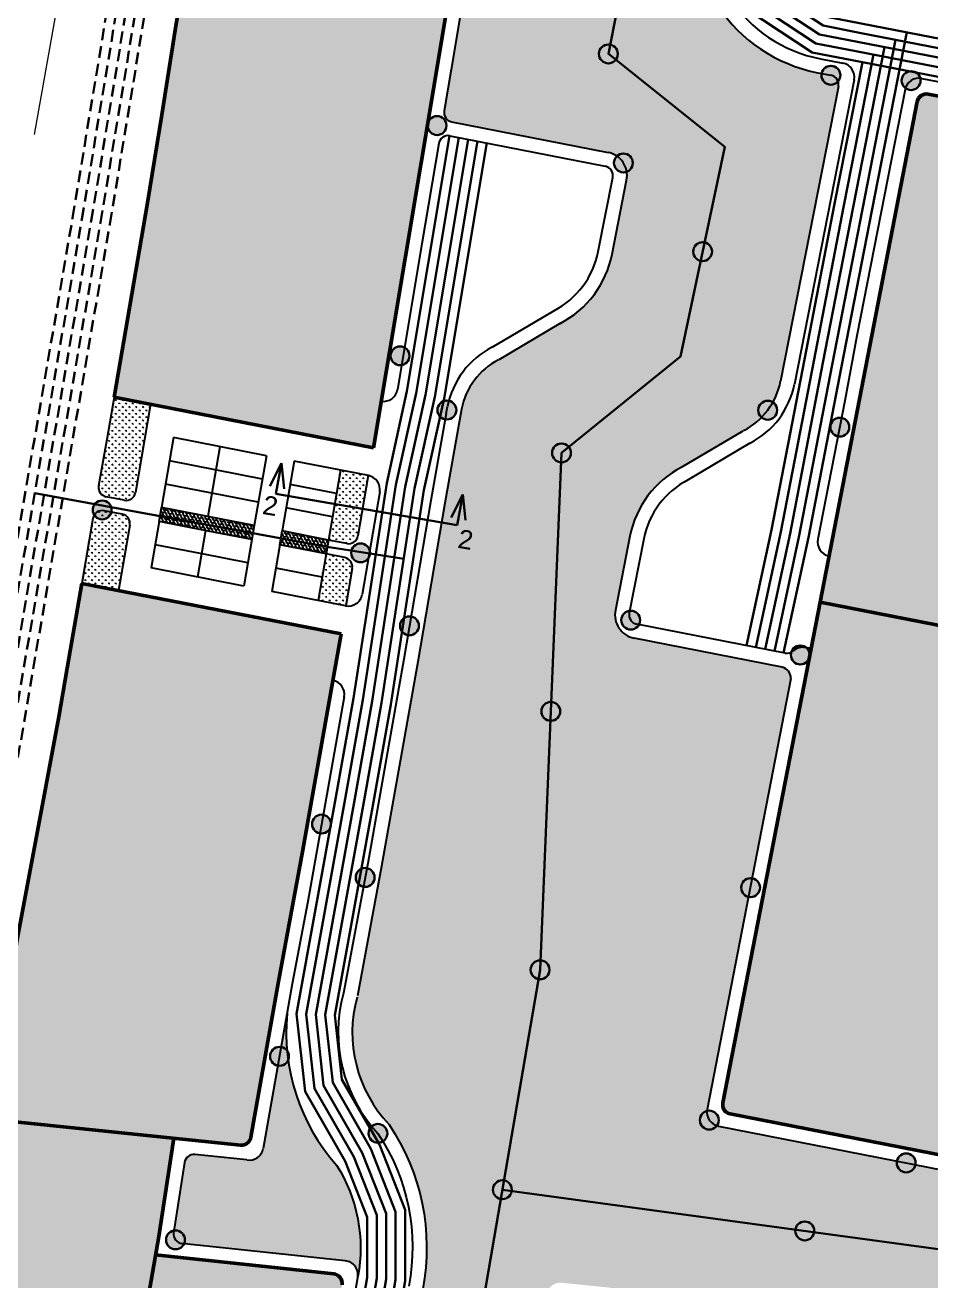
# Model space of a CAD drawing. Header units: millimetres. Extents: x 366 to 1555, y 702 to 1543.
# Drawn here: x 764.8 to 860.7, y 828.4 to 961.4 of the extents above; entities that cross this region are included whole.
import ezdxf

# ---------------------------------------------------------------- set-up
doc = ezdxf.new("R2010")
doc.units = ezdxf.units.MM
doc.linetypes.add('TRATTEGGIATA', pattern=[19.049999999999997, 12.7, -6.35])
for name, color, linetype, lineweight in [('1_BASE', 7, 'Continuous', 0), ('1_CARTIGLIO', 7, 'Continuous', 9), ('4L - Lotti', 7, 'Continuous', 50), ('6_ACQUEDOTTO', 152, 'Continuous', 30), ('6_FOGNATURA', 1, 'Continuous', 30), ('6_GAS', 210, 'Continuous', 30), ('6_ILLUMINAZIONE', 2, 'Continuous', 30), ('6_LOTTO RETINO', 254, 'Continuous', 30), ('6_RETE ELETTRICA', 2, 'Continuous', 30), ('6_TELEFONO', 94, 'Continuous', 30)]:
    doc.layers.add(name, color=color, linetype=linetype, lineweight=lineweight)
for name, color, linetype in [('4_zona 30', 252, 'Continuous'), ('4L - Parcheggi', 4, 'Continuous'), ('4L - Parco', 3, 'Continuous'), ('4L - Strade', 10, 'Continuous'), ('4L_VIALETTI PEDONALI', 253, 'Continuous')]:
    doc.layers.add(name, color=color, linetype=linetype)
doc.styles.get("Standard").update_dxf_attribs({"font": 'arial.ttf'})
pattern_1 = [(90, (-7284.464955766047, -2478.984950947587), (-0.3592102448, 0.3592102448), [0.09525, -0.6231704896]), (45, (-7284.464955766047, -2478.984950947587), (-0.3592102448427661, 0.3592102448427661), [0.09525, -0.41275]), (135, (-7284.464955766047, -2478.984950947587), (-0.3592102448427661, -0.3592102448427661), [0.09525, -0.41275])]

msp = doc.modelspace()

# ---------------------------------------------------------------- hatches: boundary and pattern name
at = {"layer": '4L - Parco', "transparency": 33554483}
h = msp.add_hatch(dxfattribs=at)
h.set_pattern_fill('GRASS', color=256, scale=0.02)
h.set_pattern_definition([(90, (359.9800099204731, 494.6351525177033), (-0.3592102448, 0.3592102448), [0.09525, -0.6231704896]), (45, (359.9800099204731, 494.6351525177033), (-0.3592102448427661, 0.3592102448427661), [0.09525, -0.41275]), (135, (359.9800099204731, 494.6351525177033), (-0.3592102448427661, -0.3592102448427661), [0.09525, -0.41275])])
edge = h.paths.add_edge_path()
edge.add_line((842.0610907915652, 872.6066346537796), (845.8716540038331, 892.240031293165))
edge.add_arc((844.6391014835817, 892.2483125026647), 1.232580339616365, 359.6150499013798, 443.3235789071665)
edge.add_line((844.7824037490682, 893.472534195952), (829.2672207022924, 896.5133026442018))
edge.add_arc((829.7480399731694, 898.9666295341112), 2.499999999999967, 168.9113421386955, 258.911342138705, ccw=False)
edge.add_line((827.2947130832599, 899.4474488049889), (828.8333347500652, 907.298094852698))
edge.add_arc((839.1373076876853, 905.2786539150143), 10.49999999999999, 117.4900741914488, 168.9113421387091, ccw=False)
edge.add_line((834.290560793655, 914.5931074440844), (840.8210867032917, 918.4517131683194))
edge.add_arc((837.4249874218904, 925.1387535952099), 7.500000000000038, 296.9243221183478, 348.9113421387043)
edge.add_line((844.7849680916188, 923.6962957825781), (850.9058841650467, 954.927589749698))
edge.add_arc((849.9245534090828, 955.1199174580483), 1.000000000000443, 348.911342138734, 439.0162614634393)
edge.add_line((850.1150837952005, 956.1015987566208), (848.739675716567, 956.368545914186))
edge.add_arc((851.8834270874877, 972.5662873406268), 16.49999999999996, 169.0211036309199, 259.0162614635228, ccw=False)
edge.add_line((835.6854200349176, 975.7086698006214), (840.5479070354631, 1000.773282313764))
edge.add_arc((839.5662096383376, 1000.963729735582), 1.000000000000039, 349.0211036309207, 449.3754633954398)
edge.add_line((839.5771096425365, 1001.963670328772), (830.9421043454236, 1003.655431795691))
edge.add_arc((830.7498405661936, 1002.674088512636), 1.000000000000001, 78.9150746676528, 170.5244570866071)
edge.add_line((829.7634846028382, 1002.838715100869), (826.3176382477486, 982.1930154138986))
edge.add_arc((824.8381043027161, 982.4399552962476), 1.499999999999512, 258.9454937549277, 350.52445708662674, ccw=False)
edge.add_line((824.5504901866757, 980.9677874660554), (807.4363089460221, 984.3113465415408))
edge.add_arc((807.2445662019954, 983.3299013214123), 1.000000000000068, 78.94549375494742, 170.5244570866039)
edge.add_line((806.25821023864, 983.4945279096453), (804.7756573783258, 974.6118506309832))
edge.add_arc((805.7620133416813, 974.4472240427503), 1.000000000000068, 170.5244570866173, 258.9727463278423)
edge.add_line((805.5707374409258, 973.4656877317611), (811.0376398307794, 972.4003306305989))
edge.add_arc((810.7507259796466, 970.9280261641152), 1.500000000000062, -9.47554291338929, 78.9727463278445, ccw=False)
edge.add_line((812.2302599246796, 970.6810862817656), (809.8968866541181, 956.7007404284268))
edge.add_line((809.8968866541181, 956.7007404284268), (809.1660029163754, 952.3241862610142))
edge.add_arc((810.152350020755, 952.1595066032482), 0.9999999999999759, 170.521374351746, 258.9113421387059)
edge.add_line((809.9600223124039, 951.1781758472844), (826.5150462916954, 947.9336124783263))
edge.add_arc((826.0342270208184, 945.4802855884168), 2.499999999999988, -11.088657861304227, 78.91134213870242, ccw=False)
edge.add_line((828.4875539107279, 944.9994663175391), (826.9489322439226, 937.14882026983))
edge.add_arc((816.6449593063026, 939.1682612075138), 10.50000000000006, 297.4900741914444, 348.91134213870885, ccw=False)
edge.add_line((821.4917062003324, 929.8538076784432), (814.9611802906961, 925.9952019542084))
edge.add_arc((818.3572795720975, 919.3081615273181), 7.500000000000042, 116.9243221183528, 168.9113421386242)
edge.add_line((810.9972989023709, 920.7506193399603), (809.2413438039516, 910.8018333707039))
edge.add_line((809.2413438039516, 910.8018333707039), (806.3627362013735, 894.0035564857583))
edge.add_line((806.3627362013735, 894.0035564857583), (802.5474484053411, 872.3574550848471))
edge.add_line((802.5474484053411, 872.3574550848471), (799.9625303106477, 858.5561440428366))
edge.add_arc((813.5984832311524, 854.7504694847225), 14.1570608140427, 164.4060494301836, 223.5327388167427)
edge.add_arc((783.8712148877535, 831.9383878421543), 23.43987507008494, -10.64406576002068, 33.863673016231076, ccw=False)
edge.add_line((806.9077736891159, 827.6088726392059), (803.4315574207699, 807.61597760268))
edge.add_arc((804.4781485943631, 807.4576030589301), 1.058506296982465, 171.3950488221176, 267.3251585804023)
edge.add_line((804.428750398657, 806.4002500436072), (815.2801850499773, 805.2770358344201))
edge.add_arc((815.2698873950039, 806.4087880001462), 1.131799013219115, 270.5213119137851, 352.7296289951273)
edge.add_line((816.3925867645971, 806.265556956588), (820.0021064128123, 827.0099887426236))
edge.add_arc((821.4799024855092, 826.7528530439708), 1.500000000000032, 84.09045276538978, 170.129387936519, ccw=False)
edge.add_line((821.6343399105563, 828.2448815563475), (841.5756888501055, 826.180785222638))
edge.add_line((841.5756888501055, 826.180785222638), (861.5170377896507, 824.1166888889275))
edge.add_arc((861.3626003646086, 822.6246603765508), 1.499999999999676, -9.870612063485794, 84.09045276556981, ccw=False)
edge.add_line((862.8403964373051, 822.367524677898), (859.0973696862443, 800.8558082507377))
edge.add_arc((861.1451068862975, 814.8933827441904), 14.18614554062212, 261.7004933721596, 292.1753398686551)
edge.add_line((866.4995576728074, 801.7565421013812), (870.5848008643225, 804.3994162633186))
edge.add_arc((879.0174141666903, 793.6841444998076), 13.63546904485403, 107.4924720558229, 128.2017365635976, ccw=False)
edge.add_line((874.9188581928897, 806.6890610701973), (877.8482503706609, 821.6296992266905))
edge.add_line((877.8482503706609, 821.6296992266905), (880.7142625256629, 836.2532077101264))
edge.add_arc((879.2422663917173, 836.5416992726527), 1.500000000000015, 348.9113421387026, 444.1131651915598)
edge.add_line((879.3961123546696, 838.0337888878178), (865.6732996649271, 839.4487168594414))
edge.add_line((865.6732996649271, 839.4487168594414), (838.1960432705846, 844.8342783793344))
edge.add_arc((838.4845547787672, 846.3062706040578), 1.499999999999985, 169.0162614634412, 258.910565775634, ccw=False)
edge.add_line((837.0120328309094, 846.5920661832345), (842.0610907915652, 872.6066346537796))
h = msp.add_hatch(dxfattribs=at)
h.set_pattern_fill('GRASS', color=256, scale=0.02)
h.set_pattern_definition(pattern_1)
edge = h.paths.add_edge_path()
edge.add_arc((775.4912265228859, 912.0858755125232), 0.9999999999978024, 258.9727463277088, 350.2206733654709)
edge.add_line((776.4766957719221, 911.9160215776274), (778.0869908899886, 921.2587331355517))
edge.add_line((778.0869908899886, 921.2587331355517), (774.2169695301609, 922.0128996531375))
edge.add_line((774.2169695301609, 922.0128996531375), (773.4473857349458, 917.5332247810916))
edge.add_line((773.4473857349458, 917.5332247810916), (772.6503857351581, 913.0302247806003))
edge.add_line((772.6503857351581, 913.0302247806003), (772.581444848839, 912.6310922681805))
edge.add_arc((773.5668532730797, 912.4608858128349), 1.000000000002855, 170.2001769805653, 258.9727463277075)
edge.add_line((773.3755773723205, 911.4793495018434), (775.2999506221286, 911.1043392015363))
h = msp.add_hatch(dxfattribs=at)
h.set_pattern_fill('GRASS', color=256, scale=0.02)
h.set_pattern_definition(pattern_1)
h.paths.add_polyline_path([(801.1153690902893, 913.7146680813214), (798.1944607924688, 914.2838771461652), (796.9202540588894, 906.891104328648), (798.8493002211885, 906.5151833992227, 0.4211296434902379), (800.026345254053, 907.328614926877)])
h = msp.add_hatch(dxfattribs=at)
h.set_pattern_fill('GRASS', color=256, scale=0.02)
h.set_pattern_definition(pattern_1)
edge = h.paths.add_edge_path()
edge.add_arc((774.8965967139511, 908.6359148643446), 0.9999999999299689, 350.2206733647258, 438.9727463276704)
edge.add_line((775.0878726146366, 909.6174511753388), (773.1622698557912, 909.9927010749834))
edge.add_arc((772.9709939550366, 909.0111647639928), 1.000000000001236, 78.97274632790206, 170.2001769803935)
edge.add_line((771.9855855307978, 909.1813712193411), (770.9473857351786, 903.1707247808117))
edge.add_line((770.9473857351786, 903.1707247808117), (770.7975137355088, 902.3030424668168))
edge.add_line((770.7975137355088, 902.3030424668168), (774.6891062671102, 901.5446722888414))
edge.add_line((774.6891062671102, 901.5446722888414), (775.8820659629191, 908.4660609294524))
h = msp.add_hatch(dxfattribs=at)
h.set_pattern_fill('GRASS', color=256, scale=0.02)
h.set_pattern_definition(pattern_1)
h.paths.add_polyline_path([(799.4378152490208, 903.8774655855436, 0.4073311391127208), (798.6433220176659, 905.0271066798678), (796.6654127121765, 905.4125497651453), (795.8159415564569, 900.4840345534667), (798.7265623640396, 899.9168302529288, 0.005888845060154051), (798.7613190401698, 899.9104810212484)])
h = msp.add_hatch(dxfattribs=at)
h.set_pattern_fill('GRASS', color=256, scale=0.02)
h.set_pattern_definition(pattern_1)
h.paths.add_polyline_path([(797.7846355303873, 840.6954546079573, -0.2082085298665943), (792.535865334261, 856.747304384925), (790.015831969511, 842.4686261300894, -0.4142135623730764), (788.2779566021445, 841.2521602622983), (782.7593924021348, 841.8207023281179, 0.3995389739464241), (781.668596343171, 840.9783930645481), (780.5227389531929, 833.5487530608157, 0.428126960046668), (781.4054973030143, 832.4019140771056), (798.6935305899051, 830.5667960649353, -0.4284639220064919), (800.0174067506996, 828.8448493108053, 0.1900022545374702)])
at = {"layer": '4L_VIALETTI PEDONALI', "transparency": 33554687}
h = msp.add_hatch(dxfattribs=at)
h.set_pattern_fill('PAV_AUTOBLOCCANTE1', color=256, angle=100, pattern_type=2)
h.set_pattern_definition([(99.99999999999993, (-3825.963584204015, -1413.239398984), (-0.1882190357516249, 0.3475968851712117), [0.2499999999999999, -0.7499999999999998]), (190, (-3825.963584204015, -1413.239398984), (-0.2027898938363194, -0.2896139826697846), [0.25, -0.75]), (145, (-3826.209786142268, -1413.282811028416), (-0.1882190357552057, 0.3475968851778247), [0.1768, -0.5303, 0.1768, -0.5303135622999999])])
h.paths.add_polyline_path([(796.6655900490041, 905.4125152068095), (796.9202540588894, 906.891104328648), (792.011408202723, 907.8477107244523), (791.7565668560064, 906.3691561609498)])
h.paths.add_polyline_path([(788.8112593423039, 906.9431199984319), (789.0661006890195, 908.4216745619356), (779.2484089766795, 910.334887353546), (778.9935676299629, 908.8563327900424), (784.009321834189, 907.8788927375062)])
at = {"layer": '6_ILLUMINAZIONE', "transparency": 33554687}
h = msp.add_hatch(color=256, dxfattribs=at)
h.dxf.hatch_style = 1
h.paths.add_polyline_path([(827.5507478381232, 958.3582224245204, 1), (825.5507478381232, 958.3582224245204, 1)])
h = msp.add_hatch(color=256, dxfattribs=at)
h.dxf.hatch_style = 1
h.paths.add_polyline_path([(849.1150837949822, 956.1015987566093, 1), (851.1150837949822, 956.1015987566093, 1)])
h = msp.add_hatch(color=256, dxfattribs=at)
h.dxf.hatch_style = 1
h.paths.add_polyline_path([(857.6037271495766, 955.5345264032917, 1), (859.6037271495766, 955.5345264032917, 1)])
h = msp.add_hatch(color=256, dxfattribs=at)
h.dxf.hatch_style = 1
h.paths.add_polyline_path([(809.414256225391, 950.7750478234974, 1), (807.414256225391, 950.7750478234974, 1)])
h = msp.add_hatch(color=256, dxfattribs=at)
h.dxf.hatch_style = 1
h.paths.add_polyline_path([(829.1437907280547, 946.8144969864171, 1), (827.1437907280547, 946.8144969864171, 1)])
h = msp.add_hatch(color=256, dxfattribs=at)
h.dxf.hatch_style = 1
h.paths.add_polyline_path([(837.5322955474176, 937.4258710848571, 1), (835.5322955474176, 937.4258710848571, 1)])
h = msp.add_hatch(color=256, dxfattribs=at)
h.dxf.hatch_style = 1
h.paths.add_polyline_path([(805.4945907589049, 926.3976562813853, 1), (803.4945907589049, 926.3976562813853, 1)])
h = msp.add_hatch(color=256, dxfattribs=at)
h.dxf.hatch_style = 1
h.paths.add_polyline_path([(810.4573689621639, 920.654980818914, 1), (808.4573689621639, 920.654980818914, 1)])
h = msp.add_hatch(color=256, dxfattribs=at)
h.dxf.hatch_style = 1
h.paths.add_polyline_path([(842.4208147235663, 920.6331953649856, 1), (844.4208147235663, 920.6331953649856, 1)])
h = msp.add_hatch(color=256, dxfattribs=at)
h.dxf.hatch_style = 1
h.paths.add_polyline_path([(852.0632988193656, 918.8416543957677, 1), (850.0632988193656, 918.8416543957677, 1)])
h = msp.add_hatch(color=256, dxfattribs=at)
h.dxf.hatch_style = 1
h.paths.add_polyline_path([(822.5943752655185, 916.1104631814142, 1), (820.5943752655185, 916.1104631814142, 1)])
h = msp.add_hatch(color=256, dxfattribs=at)
h.dxf.hatch_style = 1
h.paths.add_polyline_path([(773.9611472722108, 910.0727568241495, 1), (771.9611472722108, 910.0727568241495, 1)])
h = msp.add_hatch(color=256, dxfattribs=at)
h.dxf.hatch_style = 1
h.paths.add_polyline_path([(801.3217119917449, 905.5285024768555, 1), (799.3217119917449, 905.5285024768555, 1)])
h = msp.add_hatch(color=256, dxfattribs=at)
h.dxf.hatch_style = 1
h.paths.add_polyline_path([(827.9181381140365, 898.4087201287573, 1), (829.9181381140365, 898.4087201287573, 1)])
h = msp.add_hatch(color=256, dxfattribs=at)
h.dxf.hatch_style = 1
h.paths.add_polyline_path([(806.4924649664658, 897.8059667103738, 1), (804.4924649664658, 897.8059667103738, 1)])
h = msp.add_hatch(color=256, dxfattribs=at)
h.dxf.hatch_style = 1
h.paths.add_polyline_path([(847.8689313987866, 894.718143863131, 1), (845.8689313987866, 894.718143863131, 1)])
h = msp.add_hatch(color=256, dxfattribs=at)
h.dxf.hatch_style = 1
h.paths.add_polyline_path([(821.4578447542344, 888.7451349999792, 1), (819.4578447542344, 888.7451349999792, 1)])
h = msp.add_hatch(color=256, dxfattribs=at)
h.dxf.hatch_style = 1
h.paths.add_polyline_path([(797.1842617305383, 876.8121471847473, 1), (795.1842617305383, 876.8121471847473, 1)])
h = msp.add_hatch(color=256, dxfattribs=at)
h.dxf.hatch_style = 1
h.paths.add_polyline_path([(801.7975625968129, 871.1625334278405, 1), (799.7975625968129, 871.1625334278405, 1)])
h = msp.add_hatch(color=256, dxfattribs=at)
h.dxf.hatch_style = 1
h.paths.add_polyline_path([(842.6128063649112, 870.0829583915973, 1), (840.6128063649112, 870.0829583915973, 1)])
h = msp.add_hatch(color=256, dxfattribs=at)
h.dxf.hatch_style = 1
h.paths.add_polyline_path([(820.3213142429504, 861.3798068185442, 1), (818.3213142429504, 861.3798068185442, 1)])
h = msp.add_hatch(color=256, dxfattribs=at)
h.dxf.hatch_style = 1
h.paths.add_polyline_path([(792.7368855401519, 852.2202312244333, 1), (790.7368855401519, 852.2202312244333, 1)])
h = msp.add_hatch(color=256, dxfattribs=at)
h.dxf.hatch_style = 1
h.paths.add_polyline_path([(838.2404630619903, 845.4682754961912, 1), (836.2404630619903, 845.4682754961912, 1)])
h = msp.add_hatch(color=256, dxfattribs=at)
h.dxf.hatch_style = 1
h.paths.add_polyline_path([(803.1567978891521, 844.0625609019125, 1), (801.1567978891521, 844.0625609019125, 1)])
h = msp.add_hatch(color=256, dxfattribs=at)
h.dxf.hatch_style = 1
h.paths.add_polyline_path([(859.084300359903, 840.936166044455, 1), (857.084300359903, 840.936166044455, 1)])
h = msp.add_hatch(color=256, dxfattribs=at)
h.dxf.hatch_style = 1
h.paths.add_polyline_path([(816.3278347579885, 838.0991050420935, 1), (814.3278347579885, 838.0991050420935, 1)])
h = msp.add_hatch(color=256, dxfattribs=at)
h.dxf.hatch_style = 1
h.paths.add_polyline_path([(781.7186217840053, 832.786367244568, 1), (779.7186217840053, 832.786367244568, 1)])
h = msp.add_hatch(color=256, dxfattribs=at)
h.dxf.hatch_style = 1
h.paths.add_polyline_path([(848.3460187220267, 833.7318912352498, 1), (846.3460187220267, 833.7318912352498, 1)])
at = {"layer": '6_LOTTO RETINO', "transparency": 33554559}
h = msp.add_hatch(color=256, dxfattribs=at)
h.dxf.hatch_style = 1
h.paths.add_polyline_path([(808.4173527090852, 956.9476803107764), (810.5904985831162, 969.9680278445396, 0.4063033561188351), (809.7954185205158, 971.1141907437618), (784.2661126480521, 976.0891885321653, 0.4221682621306463), (783.0884807839416, 975.272278809409), (780.7993857351339, 961.5572247813006), (779.2753857351581, 951.9202247811944), (777.7523857348788, 942.5922247805161), (774.2169695301609, 922.0128996531375), (801.6891967917472, 916.6592770144457)])
h = msp.add_hatch(color=256, dxfattribs=at)
h.dxf.hatch_style = 1
h.paths.add_polyline_path([(886.7394335561298, 947.9746482615225, 0.4142205374048344), (885.9482871812806, 949.1468833241024), (860.424576550517, 954.1006727552713, 0.4142135623730887), (859.2523648658271, 953.3095218428174), (848.9637260159388, 900.2987420271361), (876.4494097804991, 894.9634822899943)])
h = msp.add_hatch(color=256, dxfattribs=at)
h.dxf.hatch_style = 1
h.paths.add_polyline_path([(794.184365317742, 873.8776206305763), (798.2515251103041, 896.9527221668401), (798.2515663767272, 896.9529615889775), (770.7975137355079, 902.3030424668168), (769.2443857351973, 893.3112247810232), (768.3693857351973, 888.1512247808741), (766.6353857350277, 878.8852247810455), (764.0643857352643, 865.1582247810904), (762.1893857352625, 854.5412247814697), (760.7283857351376, 846.2562247813212), (760.6299712264672, 845.6181136368086), (787.6127148989763, 842.8251740790781, 0.3934091962061504), (788.70045359406, 843.6460565874706), (791.6127860116812, 860.1475276171872)])
h = msp.add_hatch(color=256, dxfattribs=at)
h.dxf.hatch_style = 1
h.paths.add_polyline_path([(876.4494098113155, 894.9634822840126), (848.9637260155796, 900.2987420272059), (838.6747340100828, 847.2861426263792, 0.4136733543505138), (839.4640743031996, 846.1142840904456), (864.9786476453864, 841.113409824977, 0.4147609545246138), (866.1526744864618, 841.9042309666729)])
h = msp.add_hatch(color=256, dxfattribs=at)
h.dxf.hatch_style = 1
h.paths.add_polyline_path([(780.5484594422296, 843.5563835791397), (760.6299712264672, 845.6181136368086), (759.2053857350911, 836.3812247813216), (758.0435780417502, 829.6992759402474), (757.2141247036943, 824.9288093624172, 0.4345737847715869), (758.0963849037344, 823.7628212066118), (764.6413173567917, 823.0853659792003, -0.2282099470467367), (772.3991681465291, 818.3089367770779), (775.5921638531108, 813.8745845114357), (777.7479477098386, 826.2732263224925), (778.9425254776679, 833.1436469412165)])
h = msp.add_hatch(color=256, dxfattribs=at)
h.dxf.hatch_style = 1
h.paths.add_polyline_path([(798.3521240501495, 828.0222690931869, 0.4337975226425466), (797.4724621517271, 829.1879848721389), (778.6030085044699, 831.1909700407382), (777.7479477098386, 826.2732263224925), (775.5921638531108, 813.8745845114358), (776.8048534161808, 812.1904316951841, 0.2321901189008398), (782.4192299234605, 808.6784194220824), (784.7141020580702, 808.4408809700083), (788.6928387200242, 808.0290484615016), (793.8382350979764, 807.4964569186038, 0.394142302913138), (794.9264118647461, 808.3198401126338)])

# ---------------------------------------------------------------- linework, layer by layer
at = {"layer": '1_BASE'}
msp.add_line((765.8073857350464, 949.8262247816187), (770.2993857351335, 975.3692247812169), dxfattribs=at)
at = {"layer": '4_zona 30', "color": 7, "lineweight": 30}
for p, q in [((791.9441405273096, 915.028853012783), (790.70988031252, 912.5997981066324)), ((791.3450144753679, 911.7687658489365), (791.9441405273096, 915.028853012783)), ((791.9441405273101, 915.0288530127829), (792.2341173009158, 912.319679802064)), ((791.3450144753683, 911.7687658489364), (810.5529444123881, 908.4581171562239)), ((811.1520704643299, 911.7182043200704), (809.9178102495403, 909.2891494139199)), ((810.5529444123881, 908.4581171562239), (811.1520704643299, 911.7182043200704)), ((811.1520704643303, 911.7182043200703), (811.4420472379361, 909.0090311093514))]:
    msp.add_line(p, q, dxfattribs=at)
at = {"layer": '4L - Lotti'}
for p, q in [((860.4245765505166, 954.1006727552713), (885.9483105592253, 949.1468787867761)), ((848.9637260159388, 900.2987420271361), (859.2523648658262, 953.3095218428166)), ((801.6891967917472, 916.6592770144457), (774.2169695301609, 922.0128996531375)), ((848.9637260152203, 900.2987420253553), (838.6747340100819, 847.2861426263794)), ((848.9637260159388, 900.2987420271361), (876.4494097804991, 894.9634822899943)), ((839.4640743031996, 846.1142840904454), (864.9786476453864, 841.1134098249772))]:
    msp.add_line(p, q, dxfattribs=at)
for points in [[(774.2169695301609, 922.0128996531375), (777.7523857348788, 942.5922247805161), (779.2753857351581, 951.9202247811945), (780.7993857351339, 961.5572247813006), (783.0884807839411, 975.2722788094093)], [(810.5904985831157, 969.9680278445394), (808.4173527090852, 956.9476803107764), (801.6891967917472, 916.6592770144457)], [(770.7975137355079, 902.3030424668168), (769.2443857351973, 893.3112247810232), (768.3693857351973, 888.1512247808741), (766.6353857350277, 878.8852247810455), (764.0643857352643, 865.1582247810907), (762.1893857352625, 854.5412247814697), (760.7283857351376, 846.2562247813212), (760.6299712264672, 845.6181136368086)], [(770.7975137355079, 902.3030424668168), (798.2515672792524, 896.9529614130988)], [(798.2515672792524, 896.9529614130988), (794.184365317742, 873.8776206305761), (791.6127860116812, 860.1475276171873), (788.7004535940596, 843.6460565874704)], [(787.6127148989763, 842.8251740790784), (760.6299712264672, 845.6181136368086)], [(780.5484594422296, 843.5563835791395), (778.9425254776679, 833.1436469412165), (777.7479477098386, 826.2732263224925), (775.5921638531108, 813.8745845114354)], [(797.4724621517271, 829.1879848721387), (778.6030085044704, 831.1909700407382)]]:
    msp.add_lwpolyline(points, dxfattribs=at)
for centre, radius, start, end in [((860.2340461643989, 953.1189914566994), 0.9999999999999328, 78.9743969532355, 169.0162614634241), ((839.6564153086547, 847.0956122402613), 1, 169.0162614634241, 258.9105657756327), ((787.7156731823407, 843.8198597539958), 1, 264.0904527654047, 349.9909826758795), ((797.3669055667451, 828.1935715740747), 1, 350.1364433218843, 83.94076525971951)]:
    msp.add_arc(centre, radius, start, end, dxfattribs=at)
at = {"layer": '4L - Parcheggi'}
for p, q in [((780.5226157102579, 917.7276601710632), (779.2484089766795, 910.334887353546)), ((790.340307422598, 915.8144473794532), (780.5226157102579, 917.7276601710623)), ((785.431461566428, 916.7710537752582), (784.1572548328486, 909.3782809577406)), ((789.9155718447391, 913.3501897736141), (780.097880132399, 915.2634025652237)), ((790.3403074225971, 915.8144473794537), (789.0661006890186, 908.4216745619356)), ((793.2856149363006, 915.2404835419707), (792.011408202723, 907.8477107244526)), ((801.1500557964073, 913.7079085443766), (793.2856149362997, 915.2404835419693)), ((798.1944607924688, 914.2838771461657), (796.9202540588894, 906.8911043286475)), ((789.4908362668775, 910.8859321677746), (779.6731445545392, 912.7991449593837)), ((797.769725214609, 911.8196195403261), (792.8608793584417, 912.7762259361307)), ((789.0661006890195, 908.4216745619356), (779.2484089766795, 910.334887353546)), ((797.344989636751, 909.3553619344875), (792.4361437805819, 910.3119683302921)), ((778.9935676299629, 908.856332790042), (778.1440964742442, 903.9278175783647)), ((784.009321834189, 907.8788927375062), (778.9935676299629, 908.8563327900424)), ((783.9024134861329, 907.899726394237), (783.0529423304151, 902.9712111825602)), ((788.8112593423039, 906.9431199984319), (784.0093218341908, 907.8788927375058)), ((788.811259342302, 906.9431199984315), (787.9617881865852, 902.0146047867552)), ((796.9202540588894, 906.891104328648), (792.0114082027221, 907.8477107244526)), ((783.5311320823012, 905.4250519600332), (778.568832052104, 906.3920751842033)), ((791.7565668560064, 906.3691561609508), (790.9070957002868, 901.4406409492717)), ((796.6655900490041, 905.4125152068095), (791.7565668560064, 906.3691561609498)), ((788.3865237644441, 904.4788623925929), (783.531132082303, 905.4250519600328)), ((796.6654127121765, 905.4125497651457), (795.8159415564569, 900.4840345534667)), ((787.9617881865852, 902.0146047867556), (778.144096474246, 903.9278175783652)), ((796.2406771343158, 902.9482921593053), (791.3318312781466, 903.9048985551103)), ((798.7265623640387, 899.9168302529288), (790.9070957002878, 901.4406409492722))]:
    msp.add_line(p, q, dxfattribs=at)
at = {"layer": '4L - Strade'}
for p, q in [((849.0254712957194, 957.841067862048), (851.3870564306017, 957.3827177557018)), ((851.3875847133813, 957.385413259879), (851.3870564306008, 957.3827177557027)), ((848.7396757165452, 956.3685459141911), (850.1150837952009, 956.1015987566193)), ((850.9058841650485, 954.9275897496977), (844.7849680916188, 923.6962957825772)), ((852.5705605183284, 955.6222275912432), (846.2569642255648, 923.4078042200508)), ((859.7286649916796, 955.7637301043146), (872.5860369429283, 953.2682969674138)), ((857.9708732785575, 954.5796997189827), (852.86125440468, 928.5084373138893)), ((809.9600223124044, 951.1781758472839), (826.5150462916963, 947.9336124783263)), ((809.7679352441392, 949.6872857213348), (826.22655472917, 946.4616163443807)), ((825.4769361099752, 937.4373118323551), (827.0155577767837, 945.2879578800657)), ((826.9489322439213, 937.1488202698288), (828.4875539107297, 944.9994663175394)), ((814.237437800557, 927.3098428367343), (820.7648010778321, 931.1665798980926)), ((815.000481727845, 926.0184234760968), (821.5278450051201, 929.875160537455)), ((852.86125440468, 928.5084373138893), (851.5759139313441, 921.6304367122693)), ((774.2169695301609, 922.0128996531375), (773.4473857349458, 917.5332247810916)), ((778.0869908899886, 921.2587331355526), (776.4766957719212, 911.9160215776278)), ((809.3894351563413, 920.2708507353664), (809.5253027684239, 921.0391109024818)), ((773.4473857349458, 917.5332247810916), (772.581444848839, 912.6310922681796)), ((840.7817852661428, 918.4284916464312), (834.2544219888678, 914.571754585073)), ((841.5448291934308, 917.1370722857937), (835.0174659161557, 913.2803352244355)), ((801.1153690902893, 913.7146680813203), (800.026345254053, 907.328614926877)), ((775.2999506221295, 911.1043392015376), (773.3755773723215, 911.4793495018434)), ((802.3417956434405, 911.9834469028901), (800.4921299133375, 901.13697754441)), ((807.7635258700429, 911.0588705945479), (804.8848885450725, 894.2604202629059)), ((775.0878726146366, 909.6174511753397), (773.1622698557912, 909.992701074983)), ((809.241975328141, 910.8055186657007), (806.3633380031706, 894.0070683340587)), ((771.9855855307978, 909.1813712193411), (770.7975137355079, 902.3030424668173)), ((775.8820659629191, 908.4660609294524), (774.6891062671102, 901.5446722888419)), ((798.849300221189, 906.5151833992227), (796.9202540588894, 906.891104328648)), ((828.8333347500666, 907.2980948526993), (827.2947130832581, 899.4474488049887)), ((830.3053308840126, 907.0096032901729), (828.7667092172042, 899.1589572424623)), ((798.6433220176668, 905.0271066798682), (796.6655900490041, 905.4125152068095)), ((799.4378152490199, 903.8774655855436), (798.7613190401698, 899.9104810212484)), ((845.2570043602364, 894.9080554445331), (829.5557122648179, 897.9852987781474)), ((844.9685127977109, 893.4360593105871), (829.2672207022915, 896.5133026442018)), ((848.011075925815, 895.3903351743006), (847.4306268847922, 895.5029871943265)), ((845.8716540038331, 892.240031293165), (842.0610907915652, 872.6066346537796)), ((842.0610907915652, 872.6066346537796), (837.0120328309094, 846.5920661832347)), ((838.1960432705846, 844.8342783793341), (865.6732996649271, 839.4487168594414)), ((798.6935305899042, 830.5667960649353), (781.3520530833966, 832.4075871602399))]:
    msp.add_line(p, q, dxfattribs=at)
for points in [[(812.2302599246796, 970.6810862817656), (809.8968866541181, 956.7007404284268), (809.1660029146988, 952.3241862509749)], [(808.5892669499408, 948.8706736610607), (806.8176039325836, 938.261901346857)], [(806.8176039325836, 938.261901346857), (804.2399013252452, 922.826539324255)], [(851.5759139313441, 921.6304367122693), (848.729654079767, 906.9654661361969)], [(809.3894351563413, 920.2708507353664), (807.7635258700429, 911.0588705945479)], [(810.99729890237, 920.7506193399545), (809.2406939152206, 910.7981512697816)], [(804.8848885450725, 894.2604202629059), (801.0716102134102, 872.6257195929065), (798.4998860807827, 858.8948533261982), (798.4998860807827, 858.8948533261982)], [(806.3621177226132, 894.0000475357979), (802.5474484053411, 872.3574550848475), (799.9742490486015, 858.6187123492969)], [(798.5817396167149, 890.2775627227493), (794.7247568318508, 868.6148494917875)], [(794.7247568318508, 868.6148494917875), (793.088593169351, 859.8790974120066), (790.015831969511, 842.4686261300881)], [(788.2779566021445, 841.2521602622983), (782.7593924021348, 841.8207023281179)], [(781.668596343171, 840.9783930645485), (780.5155286366926, 833.502001993556)], [(796.1644334920838, 806.6836804467639), (800.0130234375374, 828.8182223965073)]]:
    msp.add_lwpolyline(points, dxfattribs=at)
for points in [[(798.4998860807827, 858.8948533261982, 0.2604717498913327), (802.1567978893709, 844.0625609019226, -0.1953608159390434), (805.4317250962613, 827.8760587516249)], [(799.9463833508989, 858.4978071732808, 0.2627262080725374), (803.3348841626639, 844.9995256814886, -0.1967993664826758), (806.9057884265876, 827.5983227291367, -0.1967993664826758)], [(792.535865334261, 856.7473043849209, 0.2082085298665454), (797.7846355303873, 840.6954546079573, -0.1892072984030243), (800.0268262183981, 828.894424167414)]]:
    msp.add_lwpolyline(points, format="xyb", dxfattribs=at)
for centre, radius, start, end in [((851.8834270874877, 972.5662873406268), 16.5, 169.0211036309308, 259.0162614634497), ((851.8834270874877, 972.5662873406268), 15, 169.0211036309308, 259.0162614634497), ((851.0985643843815, 955.9107191537701), 1.5, 348.9113421386818, 79.01626146339855), ((849.9245534090833, 955.1199174580488), 1, 348.9113421387226, 79.0162614634497), ((859.4428694125027, 954.2912081564564), 1.5, 79.0162614634497, 169.0162614634241), ((810.152350020755, 952.1595066032482), 1, 170.5168390050343, 258.9113421387226), ((809.5756075357885, 948.7059549653709), 1, 78.9113421387226, 170.5191066757369), ((826.0342270208184, 945.4802855884168), 2.5, 348.9113421386689, 78.91134213866896), ((826.0342270208184, 945.4802855884168), 0.9999999999999999, 348.9113421386689, 78.91134213866896), ((816.6449593063026, 939.1682612075138), 8.999999999999998, 297.2426712743137, 348.9113421386689), ((816.6449593063026, 939.1682612075138), 10.5, 297.2426712743137, 348.9113421386689), ((818.3572795720975, 919.3081615273181), 8.999999999999998, 117.2426712743137, 168.9113421386689), ((818.3572795720975, 919.3081615273181), 7.499999999999998, 117.2426712743137, 168.9113421386689), ((802.7593909773868, 923.0733763070289), 1.500946163651566, 260.5552226471802, 350.5038606491168), ((837.4249874218904, 925.1387535952099), 7.499999999999998, 297.2426712742554, 348.9113421386818), ((837.4249874218904, 925.1387535952099), 8.999999999999998, 297.2426712742554, 348.9113421386818), ((800.863141945275, 912.2356040778927), 1.5, 350.3223545998129, 78.97274632788711), ((839.1373076876853, 905.2786539150143), 10.5, 117.2426712743137, 168.9113421386817), ((773.566853273077, 912.4608858128327), 1, 170.2001769804573, 258.9727463278359), ((839.1373076876853, 905.2786539150143), 8.999999999999998, 117.2426712743137, 168.9113421386817), ((775.4912265228841, 912.0858755125255), 1, 258.9727463278871, 350.2206733653602), ((772.9709939550357, 909.0111647639942), 1, 78.97274632783598, 170.2001769804573), ((774.8965967138811, 908.6359148643496), 1, 350.2206733654137, 78.97274632783598), ((799.0405761219436, 907.4967197102119), 1, 258.9727463278359, 350.3223545998129), ((850.2021759202808, 906.6796700039467), 1.5, 169.0162399433613, 259.0162399433333), ((798.4520461169113, 904.0455703688785), 1, 350.3223545998129, 78.97274632783598), ((799.013476215172, 901.3891347194126), 1.5, 258.9727463278359, 350.3223545998129), ((829.7480399731694, 898.9666295341112), 2.5, 168.9113421386817, 258.9113421387226), ((829.7480399731694, 898.9666295341112), 0.9999999999999999, 168.9113421386817, 258.9113421387226), ((845.4033926491602, 896.1169877884795), 1.217763090002999, 263.0957307546584, 309.8489735408211), ((847.1448432560574, 894.0304629271081), 1.5, 79.01672645436051, 129.8489735408211), ((844.6391014835817, 892.2483125026647), 1.232580339616365, 359.6150499013708, 74.49910537091331), ((797.1073766488962, 890.5537036996507), 1.5, 349.3916856825285, 79.39168568250284), ((838.4845547787672, 846.3062706040578), 1.499999999999986, 169.0162614634497, 258.9105657756327), ((782.6569112779744, 840.8259673789025), 1, 84.117937358341, 171.2324751462097), ((788.5386613519322, 842.7293308798771), 1.5, 259.9909826758667, 349.9909826758795), ((781.5110538879962, 833.3963273751697), 1, 171.2324751462097, 263.9407652597195), ((798.5351957124321, 829.075176117839), 1.5, 350.1364433218843, 83.94076525971951)]:
    msp.add_arc(centre, radius, start, end, dxfattribs=at)
at = {"layer": '4L_VIALETTI PEDONALI', "transparency": 33554687}
for p, q in [((778.9935676299629, 908.8563327900424), (779.2484089766795, 910.334887353546)), ((789.0661006890195, 908.4216745619356), (788.8112593423039, 906.9431199984319)), ((791.7565668560064, 906.3691561609508), (792.011408202723, 907.8477107244526)), ((796.9202540588894, 906.891104328648), (796.6655900490041, 905.4125152068095))]:
    msp.add_line(p, q, dxfattribs=at)
at = {"layer": '6_ACQUEDOTTO', "linetype": 'TRATTEGGIATA', "ltscale": 0.1}
msp.add_lwpolyline([(733.6988050859072, 706.6838102160864), (743.9894690408228, 767.4735540889476), (773.77046904078, 940.3485540889467), (791.3644690405945, 1046.504554088561), (800.1534690404706, 1096.637554088942), (804.7464690408033, 1119.707554089117), (805.6294690407258, 1123.895554088391), (812.2464690414608, 1145.531554091416), (815.3209690403355, 1153.03405408874), (820.4574690406998, 1166.879554088441), (828.2934690405918, 1185.020554088267), (838.3418876156802, 1208.758953323679), (841.6928689071365, 1218.906339569509), (845.6723767207013, 1233.947098731002), (851.94347999213, 1257.708033404725)], dxfattribs=at)
at = {"layer": '6_ACQUEDOTTO'}
for points in [[(904.8963116337163, 1028.027733625947), (895.0662128939484, 1013.867953501474), (892.2264887638717, 999.3698985250535), (888.6081763316129, 980.7186584360966), (885.7109274574696, 965.7842000467067), (880.8881845172627, 958.9195571695998), (873.6244934495326, 957.6507499754541), (863.1360554490998, 959.6846547070659), (853.3192403747271, 961.5916807535413), (849.6876002628883, 962.2965304633922), (843.1121642263706, 966.6458336396992), (841.5377241616143, 974.3707242973268), (846.6255430893075, 1000.596853014043), (847.7910120580227, 1006.433500654412)], [(858.1424705193508, 960.6547143907995), (854.4345569233351, 941.7354973761288), (851.2367770409533, 925.2593190829729), (847.7498425703156, 907.165703415892), (845.1077355895836, 894.937310127945)], [(796.8301002743988, 804.6747914106206), (801.0268922216778, 828.8085025567821), (801.022006424691, 835.1970308284333), (798.6883619907671, 841.1298124749576), (794.460044768246, 848.4924203003438), (793.5458890933196, 856.7126031756372), (797.6374810756288, 879.2693210654047), (799.573006499169, 890.1401842608354), (803.0806232582258, 912.9046160742657), (805.2220312983927, 922.6366073509832), (809.7403262314783, 949.6922955512185)]]:
    msp.add_lwpolyline(points, dxfattribs=at)
at = {"layer": '6_FOGNATURA', "linetype": 'TRATTEGGIATA', "ltscale": 0.1}
msp.add_lwpolyline([(732.6845779420978, 706.6838102160864), (743.0037387515267, 767.6418927398504), (772.784445992685, 940.5151933114455), (790.3786876117697, 1046.672651156646), (799.170474410218, 1096.821547228574), (803.7668180208634, 1119.908341718169), (804.660168149117, 1124.145431567325), (811.3036724575018, 1145.868094287643), (814.3892657939386, 1153.397664626504), (819.5290402042065, 1167.251990839059), (827.374000467692, 1185.413734603798), (837.4051051875949, 1209.111231561541), (840.7338482148261, 1219.19127626264), (844.7056417730682, 1234.202878990259), (850.9765882341194, 1257.963220254486)], dxfattribs=at)
at = {"layer": '6_FOGNATURA'}
for points in [[(905.3465279661359, 1026.922709003022), (896.0072564471488, 1013.469941667468), (893.208014462004, 999.1785660499963), (889.5898736554814, 980.528210636662), (886.6519513053731, 965.3840925456932), (881.4683101085584, 958.0057507886545), (873.6150328324884, 956.6339558413492), (862.9456830985155, 958.7029427492427), (853.1285440691954, 960.6100316721192), (849.3018121080818, 961.3527459214833), (842.2150256831619, 966.0402803354045), (840.5181465084329, 974.3659107467572), (845.6443666757104, 1000.789985944381), (846.6138292035944, 1005.645036853231)], [(856.9684921119369, 959.8640788690814), (853.4530500050514, 941.9269262358216), (850.2549699138945, 925.4492011528665), (846.7700310608643, 907.365940695587), (844.1262228195437, 895.1296735086214)], [(797.6554341241044, 803.5840700921939), (802.0269582249575, 828.7225809461501), (802.0218614309761, 835.3870028478893), (799.592088451147, 841.564170341958), (795.4309051260175, 848.80988046732), (794.5559128523782, 856.6779019663537), (798.6217139269747, 879.0924360235408), (800.5595672406371, 889.9763737953868), (804.0641073341371, 912.7208380501891), (806.2041612715402, 922.4466753777114), (810.7221083395716, 949.5002805513659)]]:
    msp.add_lwpolyline(points, dxfattribs=at)
at = {"layer": '6_GAS', "linetype": 'TRATTEGGIATA', "ltscale": 0.1}
msp.add_lwpolyline([(731.6703507982879, 706.6838102160864), (742.0180084622307, 767.8102313907533), (771.7984229445906, 940.6818325339436), (789.3929061829449, 1046.84074822473), (798.187479779966, 1097.005540368205), (802.787167000924, 1120.109129347221), (803.6908672575082, 1124.39530904626), (810.3608758735427, 1146.20463448387), (813.4575625475409, 1153.761275164269), (818.6006113677131, 1167.624427589678), (826.4545318947926, 1185.806915119329), (836.4683227595096, 1209.463509799401), (839.7748275225158, 1219.476212955771), (843.7389068254356, 1234.458659249516), (850.0096964741529, 1258.218407096836)], dxfattribs=at)
at = {"layer": '6_GAS'}
for points in [[(905.7967442985555, 1025.817684380096), (896.9483000003493, 1013.071929833462), (894.1895401601369, 998.9872335749393), (890.5715709793499, 980.3377628372275), (887.5929751532767, 964.9839850446797), (882.048435699854, 957.0919444077092), (873.6055722154438, 955.6171617072443), (862.7553107479316, 957.7212307914194), (852.9378477690088, 959.628382589659), (848.9160239548637, 960.4089613785238), (841.3178871399527, 965.43472703111), (839.498568855251, 974.3610971961876), (844.6631902621134, 1000.983118874718), (845.436646349689, 1004.85657305467)], [(855.7945137024244, 959.0734433366586), (852.4715430867677, 942.1183550955143), (849.2731627868361, 925.6390832227603), (845.790219551413, 907.5661779752819), (843.1447100495038, 895.3220368892978)], [(798.4807679754344, 802.4933487831099), (803.0270242282368, 828.6366593355181), (803.0217164372607, 835.5769748673454), (800.4958149115273, 841.9985282089583), (796.401765483789, 849.1273406342962), (795.5659366114369, 856.6432007570702), (799.6059467783207, 878.9155509816771), (801.5461279821056, 889.8125633299383), (805.0475914100484, 912.5370600261122), (807.1862912446877, 922.2567434044392), (811.7038255760017, 949.3078770980107)]]:
    msp.add_lwpolyline(points, dxfattribs=at)
at = {"layer": '6_ILLUMINAZIONE'}
for points in [[(796.7929220539468, 906.1518097677288), (765.8183056580415, 911.8583760083467)], [(796.792922053728, 906.1518097677188), (765.8183056578227, 911.8583760083367)], [(796.7929220539468, 906.1518097677288), (804.8834503507078, 904.9051951860022)], [(796.792922053728, 906.1518097677188), (804.883450350489, 904.9051951859923)]]:
    msp.add_lwpolyline(points, dxfattribs=at)
for centre in [(826.5507478381232, 958.3582224245204), (850.1150837949822, 956.1015987566093), (858.6037271495766, 955.5345264032917), (808.414256225391, 950.7750478234974), (828.1437907280547, 946.8144969864171), (836.5322955474176, 937.4258710848571), (804.4945907589049, 926.3976562813853), (809.4573689621639, 920.654980818914), (843.4208147235663, 920.6331953649856), (851.0632988193656, 918.8416543957677), (821.5943752655185, 916.1104631814142), (772.9611472722108, 910.0727568241495), (800.3217119917449, 905.5285024768555), (828.9181381140365, 898.4087201287573), (805.4924649664658, 897.8059667103738), (846.8689313987866, 894.718143863131), (820.4578447542344, 888.7451349999792), (796.1842617305383, 876.8121471847473), (800.7975625968129, 871.1625334278405), (841.6128063649112, 870.0829583915973), (819.3213142429504, 861.3798068185442), (791.7368855401519, 852.2202312244333), (837.2404630619903, 845.4682754961912), (802.1567978891521, 844.0625609019125), (858.084300359903, 840.936166044455), (815.3278347579885, 838.0991050420935), (780.7186217840053, 832.786367244568), (847.3460187220267, 833.7318912352498)]:
    msp.add_circle(centre, 1, dxfattribs=at)
at = {"layer": '6_RETE ELETTRICA', "linetype": 'TRATTEGGIATA', "ltscale": 0.1}
msp.add_lwpolyline([(730.6561236544785, 706.6838102160864), (741.0322781729346, 767.9785700416562), (770.8123998964957, 940.8484717564413), (788.4071247541206, 1047.008845292814), (797.204485149714, 1097.189533507837), (801.8075159809846, 1120.309916976273), (802.7215663658999, 1124.645186525195), (809.418079289584, 1146.541174680097), (812.525859301144, 1154.124885702034), (817.6721825312202, 1167.996864340296), (825.5350633218932, 1186.200095634859), (835.5315403314248, 1209.815788037262), (838.8158068302059, 1219.761149648902), (842.772171877803, 1234.714439508773), (849.04280471223, 1258.473593931775)], dxfattribs=at)
at = {"layer": '6_RETE ELETTRICA'}
for points in [[(906.2469606309746, 1024.71265975717), (897.8893435535492, 1012.673917999457), (895.1710658582697, 998.7959010998823), (891.5532683032184, 980.1473150377929), (888.5339990011807, 964.5838775436663), (882.6285612911502, 956.1781380267639), (873.5961115983996, 954.6003675731395), (862.5649383973478, 956.7395188335962), (852.747151474166, 958.6467335061607), (848.5302358031572, 959.4651768345645), (840.420748596744, 964.8291737268155), (838.4789912020697, 974.3562836456181), (843.6820138485164, 1001.176251805055), (844.2594634963066, 1004.068109258729)], [(835.8296135773248, 1005.718950503481), (826.5507478381232, 958.3582224245204), (838.870931585252, 948.5329108267742), (834.1936595095831, 926.31883134294), (821.5943752655185, 916.1104631814142), (819.3213142429504, 861.3798068185442), (809.7950575623258, 805.8447923874749)], [(854.6205352908146, 958.2828077935318), (851.490036168484, 942.3097839552071), (848.2913556597773, 925.828965292654), (844.8104080419616, 907.7664152549768), (842.1631972794639, 895.5144002699742)], [(853.6392045348512, 958.4751355018827), (853.6388848501965, 958.4735043464643)], [(799.3061018284043, 801.4026274834548), (804.0270902315165, 828.5507377248862), (804.0215714435453, 835.7669468868015), (801.3995413719072, 842.4328860759585), (797.3726258415609, 849.4448008012723), (796.5759603704955, 856.6084995477866), (800.5901796296666, 878.7386659398134), (802.5326887235738, 889.6487528644896), (806.0310754859602, 912.3532820020354), (808.1684212178352, 922.0668114311675), (812.6855428124318, 949.1154736446554)], [(815.3278347579885, 838.0991050420935), (879.3642026860648, 829.3646774284061)]]:
    msp.add_lwpolyline(points, dxfattribs=at)
at = {"layer": '6_TELEFONO', "linetype": 'TRATTEGGIATA', "ltscale": 0.1}
msp.add_lwpolyline([(729.6418965106686, 706.6838102160864), (740.0465478836386, 768.1469086925594), (769.8263768484012, 941.0151109789401), (787.4213433252962, 1047.176942360898), (796.2214905194614, 1097.373526647469), (800.8278649610447, 1120.510704605325), (801.7522654742911, 1124.895064004129), (808.475282705625, 1146.877714876324), (811.5941560547462, 1154.488496239798), (816.7437536947268, 1168.369301090914), (824.6155947489933, 1186.59327615039), (834.5947579033395, 1210.168066275123), (837.856786137896, 1220.046086342033), (841.8054369301703, 1234.970219768031), (848.0759129483508, 1258.728780759302)], dxfattribs=at)
at = {"layer": '6_TELEFONO'}
for points in [[(906.6971769633938, 1023.607635134244), (898.8303871067492, 1012.275906165451), (896.1525915564025, 998.6045686248253), (892.5349656270869, 979.9568672383582), (889.4750228490843, 964.1837700426529), (883.2086868824463, 955.2643316458187), (873.5866509813554, 953.5835734390346), (862.3745660467639, 955.757806875773), (852.5564551846678, 957.665084421624), (848.1444476528923, 958.5213922896517), (839.5236100535349, 964.2236204225209), (837.4594135488878, 974.3514700950485), (842.7008374349193, 1001.369384735392), (843.0822806382771, 1003.279645439517)], [(853.446556877107, 957.4921722397023), (850.5085292502004, 942.5012128148999), (847.3095485327185, 926.0188473625478), (843.8305965325103, 907.9666525346718), (841.181684509424, 895.7067636506506)], [(800.131435683008, 800.3119061931931), (805.0271562347962, 828.4648161142543), (805.0214264498304, 835.9569189062577), (802.303267832287, 842.8672439429588), (798.3434861993328, 849.7622609682485), (797.5859841295546, 856.5737983385029), (801.5744124810121, 878.5617808979496), (803.5192494650419, 889.4849423990408), (807.0145595618715, 912.1695039779586), (809.1505511909827, 921.8768794578957), (813.6718833982791, 948.9507549489656)]]:
    msp.add_lwpolyline(points, dxfattribs=at)

# ---------------------------------------------------------------- texts
at = {"layer": '1_CARTIGLIO', "ltscale": 100, "char_height": 2, "attachment_point": 5, "rotation": 350.18824274061603}
for insert in [(790.7686262629268, 910.5216185874021), (811.4426111833291, 906.9393342366236)]:
    msp.add_mtext_dynamic_manual_height_columns('2', width=2.644605630543083, gutter_width=12.5, heights=[0.4388496553625316], dxfattribs=dict(at, insert=insert))

doc.saveas('drawing.dxf')
